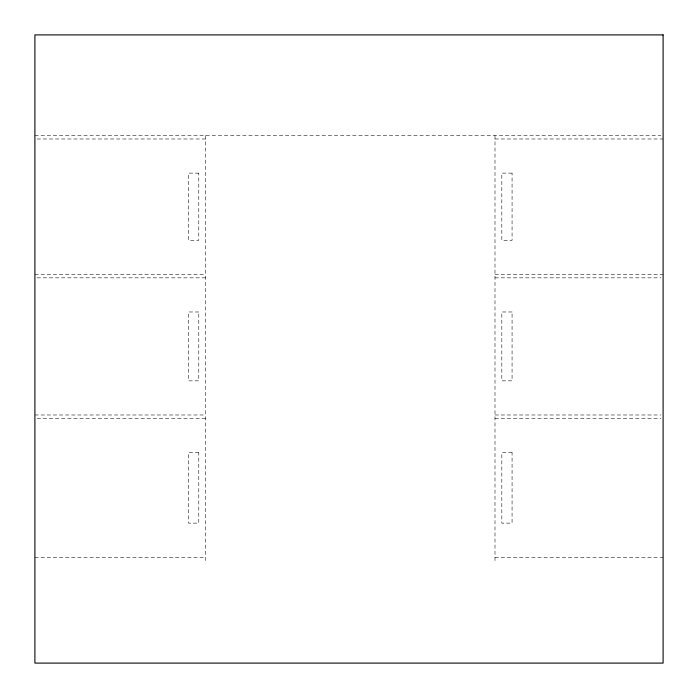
<?xml version="1.0" encoding="UTF-8"?>
<svg xmlns="http://www.w3.org/2000/svg" width="698" height="698" viewBox="0 0 698 698"><rect width="100%" height="100%" fill="white"/><g stroke="black" fill="none" stroke-linecap="round" stroke-linejoin="round"><path stroke-width="0.52" stroke-dasharray="3.49 2.62" d="M34.9 135.569L660.927 135.569M37.073 138.989L205.605 138.989M494.995 138.989L663.1 138.989M34.9 274.427L205.605 274.427M494.995 274.427L663.1 274.427M37.073 277.839L205.605 277.839M494.995 277.839L660.927 277.839M34.9 414.987L205.605 414.987M494.995 414.987L660.927 414.987M37.073 418.407L205.605 418.407M494.995 418.407L660.927 418.407M34.9 557.266L205.605 557.266M494.995 557.266L663.1 557.266M494.995 135.569L494.995 560.677M205.605 135.569L205.605 560.677M198.782 173.13L188.539 173.13L188.539 240.286L198.782 240.286L198.782 173.13M512.07 173.13L501.827 173.13L501.827 240.286L512.07 240.286L512.07 173.13M198.782 311.98L188.539 311.98L188.539 380.846L198.782 380.846L198.782 311.98M512.07 311.98L501.827 311.98L501.827 380.846L512.07 380.846L512.07 311.98M198.782 452.548L188.539 452.548L188.539 523.125L198.782 523.125L198.782 452.548M512.07 452.548L501.827 452.548L501.827 523.125L512.07 523.125L512.07 452.548"/><path stroke-width="1.05" d="M663.1 34.9L34.9 34.9L34.9 663.1L663.1 663.1L663.1 34.9"/></g></svg>
